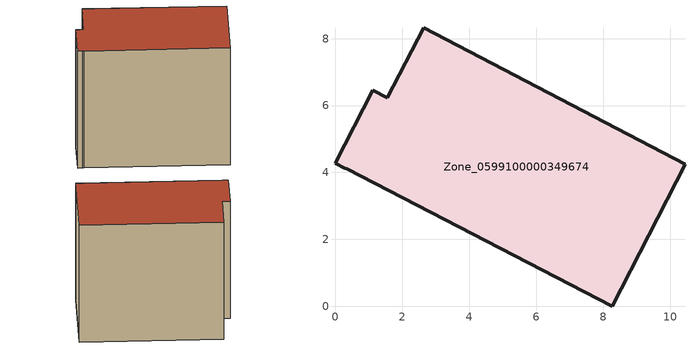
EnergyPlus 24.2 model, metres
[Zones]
Zone_0599100000349674
 floor ground (C_G): 0.33,4.11 0.28,4.13 0,4.28 1.11,6.46 1.55,6.24 2.63,8.33 10.45,4.25 8.27,0 z4.02
 wall outside (C_F): 1.55,6.24 1.11,6.46 0,4.28 0.28,4.13 0.33,4.11 8.27,0 10.45,4.25 2.63,8.33 1.55,6.24 z4.02:12.43
 roof outside (C_R): 0.28,4.13 0.33,4.11 8.27,0 10.45,4.25 2.63,8.33 1.55,6.24 1.11,6.46 0,4.28 z12.43
[BUILDING]
Pand.0599100000349674: North Axis=0; Terrain=City; Loads Convergence Tolerance Value=0.04; Temperature Convergence Tolerance Value=0.4; Solar Distribution=FullExterior; Maximum Number of Warmup Days=25; Minimum Number of Warmup Days=1
[Site:Location]
Rotterdam.The.Hague.AP_ZH_NLD Design_Conditions: Latitude=51.96; Longitude=4.45; Time Zone=1; Elevation=-4.5
[SITE:GROUNDTEMPERATURE:BUILDINGSURFACE]
18, 18, 18, 18, 18, 18, 18, 18, 18, 18, 18, 18
[MATERIAL] Thermal Absorptance=0.9; Solar Absorptance=0.7; Visible Absorptance=0.7
Name | Roughness | Thickness | Conductivity | Density | Specific Heat
G.TI.1992-2005 | MediumSmooth | 0.15 | 0.06 | 540 | 1210
F.TI.1992-2005 | Rough | 0.3 | 0.12 | 1920 | 840
R.TI.1992-2005 | MediumRough | 0.2 | 0.08 | 1500 | 1000
[CONSTRUCTION]
C_G: G.TI.1992-2005
C_F: F.TI.1992-2005
C_R: R.TI.1992-2005
[ZONE]
Zone_0599100000349674: Type=1; Multiplier=1; Ceiling Height=Autocalculate; Volume=Autocalculate; Floor Area=autocalculate; Part of Total Floor Area=Yes
[ZONEINFILTRATION:DESIGNFLOWRATE]
Infil_Zone_0599100000349674: Zone or ZoneList or Space or SpaceList=Zone_0599100000349674; Schedule=AlwaysOn; Design Flow Rate Calculation Method=Flow/Area; Flow Rate per Floor Area=0.0015; Constant Term Coefficient=1; Temperature Term Coefficient=0; Velocity Term Coefficient=0; Velocity Squared Term Coefficient=0
[HVACTEMPLATE:ZONE:IDEALLOADSAIRSYSTEM]
Zone_0599100000349674: Maximum Heating Supply Air Temperature=50; Minimum Cooling Supply Air Temperature=13; Maximum Heating Supply Air Humidity Ratio=0.0156; Minimum Cooling Supply Air Humidity Ratio=0.0077; Heating Limit=NoLimit; Cooling Limit=NoLimit; Dehumidification Control Type=ConstantSensibleHeatRatio; Cooling Sensible Heat Ratio=0.7; Dehumidification Setpoint=60; Humidification Control Type=None; Humidification Setpoint=30; Outdoor Air Method=None; Outdoor Air Flow Rate per Person=0.00944; Outdoor Air Flow Rate per Zone Floor Area=0; Outdoor Air Flow Rate per Zone=0; Demand Controlled Ventilation Type=None; Outdoor Air Economizer Type=NoEconomizer; Heat Recovery Type=None; Sensible Heat Recovery Effectiveness=0.7; Latent Heat Recovery Effectiveness=0.65
[ZONECONTROL:THERMOSTAT]
ThermostatControl_Zone_0599100000349674: Zone or ZoneList=Zone_0599100000349674; Control Type Schedule=DualSetpointControlType; Control 1=Thermostat_Zone_0599100000349674; Temperature Difference Between Cutout And Setpoint=0
[THERMOSTATSETPOINT:DUALSETPOINT]
Thermostat_Zone_0599100000349674: Heating Setpoint Temperature Schedule=HeatingSetpoint_Zone_0599100000349674; Cooling Setpoint Temperature Schedule=CoolingSetpoint_Zone_0599100000349674
[SCHEDULE:COMPACT]
HeatingSetpoint_Zone_0599100000349674: Through: 12/31, For: AllDays, Until: 24:00, 21
CoolingSetpoint_Zone_0599100000349674: Through: 12/31, For: AllDays, Until: 24:00, 24
DualSetpointControlType: Through: 12/31, For: AllDays, Until: 24:00, 4
AlwaysOn: Through: 12/31, For: AllDays, Until: 24:00, 1
